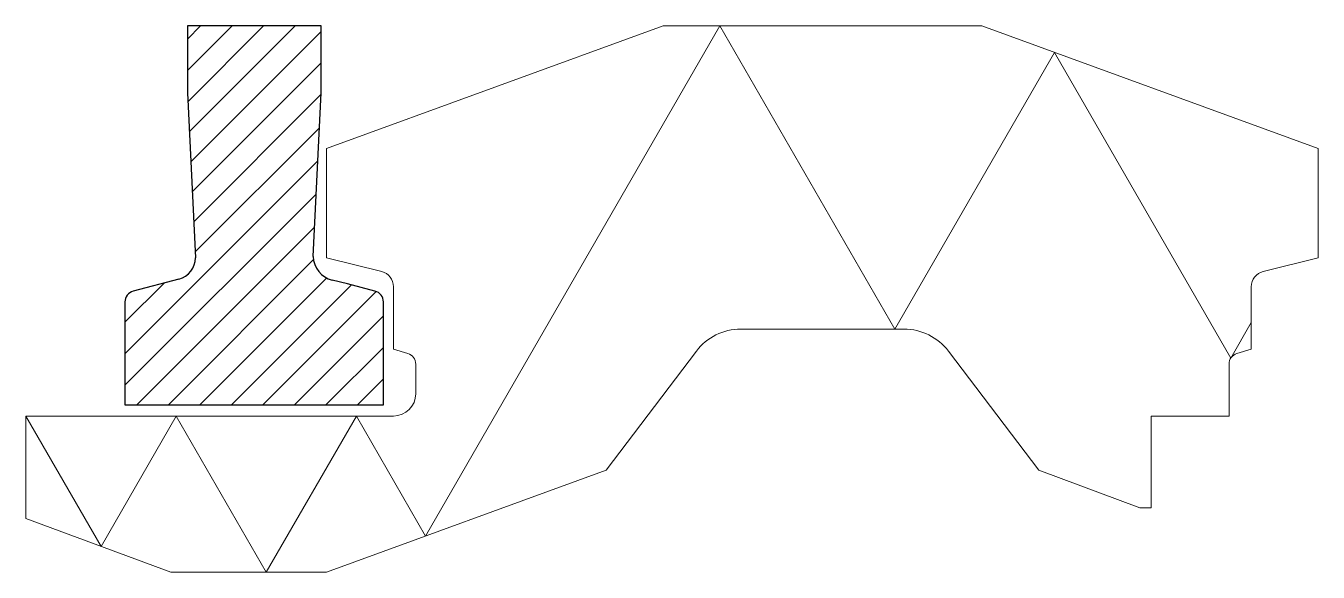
# Model space of a CAD drawing. Header units: metres. Extents: x -102 to 478, y -75 to 170.
import ezdxf

# ---------------------------------------------------------------- set-up
doc = ezdxf.new("R2010")
doc.units = ezdxf.units.M
doc.layers.add('A-DETL-GENF', color=92, linetype='Continuous', lineweight=18)

# ---------------------------------------------------------------- blocks, each defined once
blk = doc.blocks.new('23 VBI_PS-combinatie - RC 3_5 510-3540183-00_0 Basismaterialen')
at = {"layer": 'A-DETL-GENF', "lineweight": 5}
h = blk.add_hatch(dxfattribs=at)
h.set_pattern_fill('FP_680', color=256, style=0, pattern_type=2)
h.set_pattern_definition([(45, (9504.827, 8949.384), (-7.071068, 7.071068), [])])
h.paths.add_polyline_path([(58, 0), (58, 46.16), (57.88, 47.26), (57.52, 48.3), (56.94, 49.24), (56.16, 50.03), (55.24, 50.63), (54.2, 51.01), (41.89, 54.28), (35, 56), (32.28, 57.06), (29.93, 58.78), (28.09, 61.05), (26.88, 63.7), (26.39, 66.58), (30, 140), (30, 170), (-30, 170), (-30, 140), (-26.37, 66.01), (-26.73, 63.44), (-27.74, 61.04), (-29.34, 58.99), (-31.41, 57.41), (-33.82, 56.42), (-54.28, 50.99), (-55.3, 50.6), (-56.21, 49.99), (-56.96, 49.2), (-57.53, 48.27), (-57.88, 47.24), (-58, 46.16), (-58, 0)])
at = {"layer": 'A-DETL-GENF', "lineweight": 25}
for p, q in [((30, 170), (-30, 170)), ((-30, 170), (-30, 140)), ((30, 140), (30, 170)), ((-30, 140), (-26.37, 66.01)), ((26.39, 66.58), (30, 140)), ((-33.82, 56.42), (-54.28, 50.99)), ((41.89, 54.28), (35, 56)), ((54.2, 51.01), (41.89, 54.28)), ((-58, 46.16), (-58, 0)), ((58, 0), (58, 46.16)), ((-58, 0), (58, 0))]:
    blk.add_line(p, q, dxfattribs=at)
at = {"layer": 'A-DETL-GENF'}
for p, q in [((183.5, 170), (32.5, 115)), ((76.91, -58.82), (209.01, 170)), ((326.5, 170), (183.5, 170)), ((209.01, 170), (287.53, 34)), ((477.5, 115), (326.5, 170)), ((287.53, 34), (359.18, 158.1)), ((359.18, 158.1), (438.32, 21.02)), ((32.5, 115), (32.5, 66)), ((477.5, 66), (477.5, 115)), ((32.5, 66), (57.2, 59.83)), ((452.8, 59.83), (477.5, 66)), ((62.5, 53.03), (62.5, 25)), ((447.5, 25), (447.5, 53.03)), ((438.32, 21.02), (447.5, 36.92)), ((218.36, 34), (291.64, 34)), ((62.5, 25), (68.94, 23.07)), ((157.9, -29.3), (198.44, 24.11)), ((311.56, 24.11), (352.1, -29.3)), ((441.06, 23.07), (447.5, 25)), ((72.5, 18.28), (72.5, 5)), ((437.5, -5), (437.5, 18.28)), ((62.5, -5), (-102.5, -5)), ((-102.5, -5), (-102.5, -51)), ((-102.5, -5), (-68.75, -63.46)), ((-68.75, -63.46), (-34.99, -5)), ((-34.99, -5), (5.42, -75)), ((5.42, -75), (45.84, -5)), ((45.84, -5), (76.91, -58.82)), ((402.5, -46.1), (402.5, -5)), ((402.5, -5), (437.5, -5)), ((32.5, -75), (157.9, -29.3)), ((352.1, -29.3), (397.5, -46.1)), ((397.5, -46.1), (402.5, -46.1)), ((-102.5, -51), (-37.5, -75)), ((-37.5, -75), (32.5, -75))]:
    blk.add_line(p, q, dxfattribs=at)
at = {"layer": 'A-DETL-GENF', "lineweight": 25}
for centre, radius, start, end in [((-36.39, 66.11), 10.02, 284.86742, 359.47271), ((37.76, 67.03), 11.37, 182.28976, 255.96802), ((-53, 46.16), 5, 104.86742, 180), ((53, 46.16), 5, 0, 76.12545)]:
    blk.add_arc(centre, radius, start, end, dxfattribs=at)
at = {"layer": 'A-DETL-GENF'}
for centre, radius, start, end in [((55.5, 53.03), 7, 0, 75.96376), ((454.5, 53.03), 7, 104.03624, 180), ((218.36, 9), 25, 90, 142.80082), ((291.64, 9), 25, 37.19918, 90), ((67.5, 18.28), 5, 0, 73.30076), ((442.5, 18.28), 5, 106.69924, 180), ((62.5, 5), 10, 270, 0)]:
    blk.add_arc(centre, radius, start, end, dxfattribs=at)

msp = doc.modelspace()

# ---------------------------------------------------------------- block references
msp.add_blockref('23 VBI_PS-combinatie - RC 3_5 510-3540183-00_0 Basismaterialen', (0, 0))

doc.saveas('drawing.dxf')
